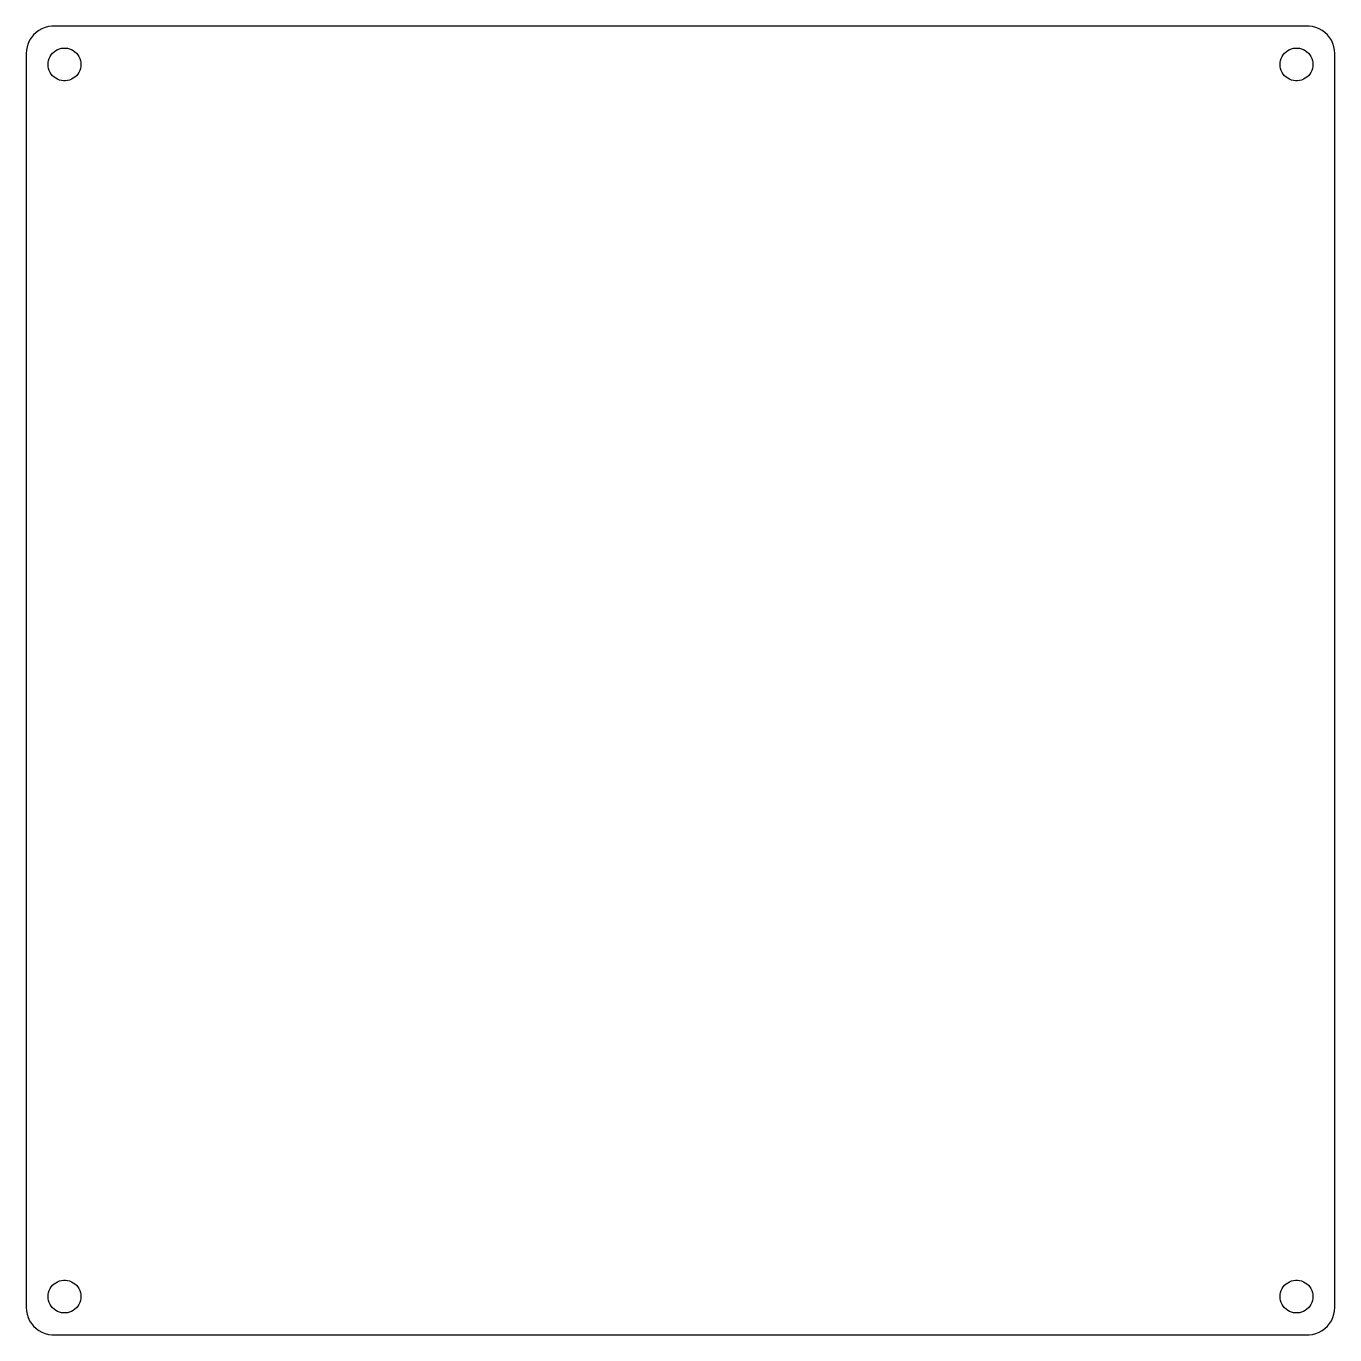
# Model space of a CAD drawing. Header units: metres. Extents: x -120 to 120, y -119 to 119.
import ezdxf

# ---------------------------------------------------------------- set-up
doc = ezdxf.new("R2010")
doc.units = ezdxf.units.M

msp = doc.modelspace()

# ---------------------------------------------------------------- linework, layer by layer
for p, q in [((-118.545, 117.439), (-118.882, 116.909)), ((-118.145, 117.923), (-118.545, 117.439)), ((-117.687, 118.353), (-118.145, 117.923)), ((-117.179, 118.722), (-117.687, 118.353)), ((-116.629, 119.024), (-117.179, 118.722)), ((-116.045, 119.255), (-116.629, 119.024)), ((-115.437, 119.411), (-116.045, 119.255)), ((-114.814, 119.49), (-115.437, 119.411)), ((114.814, 119.49), (-114.814, 119.49)), ((115.437, 119.411), (114.814, 119.49)), ((116.045, 119.255), (115.437, 119.411)), ((116.629, 119.024), (116.045, 119.255)), ((117.179, 118.722), (116.629, 119.024)), ((117.687, 118.353), (117.179, 118.722)), ((118.145, 117.923), (117.687, 118.353)), ((118.545, 117.439), (118.145, 117.923)), ((118.882, 116.909), (118.545, 117.439)), ((-119.461, 115.127), (-119.5, 114.5)), ((-119.343, 115.743), (-119.461, 115.127)), ((-119.149, 116.341), (-119.343, 115.743)), ((-118.882, 116.909), (-119.149, 116.341)), ((-114.687, 114.554), (-114.412, 114.812)), ((-114.412, 114.812), (-114.107, 115.033)), ((-114.107, 115.033), (-113.777, 115.214)), ((-113.777, 115.214), (-113.427, 115.353)), ((-113.427, 115.353), (-113.062, 115.447)), ((-113.062, 115.447), (-112.688, 115.494)), ((-112.688, 115.494), (-112.312, 115.494)), ((-112.312, 115.494), (-111.938, 115.447)), ((-111.938, 115.447), (-111.573, 115.353)), ((-111.573, 115.353), (-111.223, 115.214)), ((-111.223, 115.214), (-110.893, 115.033)), ((-110.893, 115.033), (-110.588, 114.812)), ((-110.588, 114.812), (-110.313, 114.554)), ((110.313, 114.554), (110.588, 114.812)), ((110.588, 114.812), (110.893, 115.033)), ((110.893, 115.033), (111.223, 115.214)), ((111.223, 115.214), (111.573, 115.353)), ((111.573, 115.353), (111.938, 115.447)), ((111.938, 115.447), (112.312, 115.494)), ((112.312, 115.494), (112.688, 115.494)), ((112.688, 115.494), (113.062, 115.447)), ((113.062, 115.447), (113.427, 115.353)), ((113.427, 115.353), (113.777, 115.214)), ((113.777, 115.214), (114.107, 115.033)), ((114.107, 115.033), (114.412, 114.812)), ((114.412, 114.812), (114.687, 114.554)), ((119.149, 116.341), (118.882, 116.909)), ((119.343, 115.743), (119.149, 116.341)), ((119.461, 115.127), (119.343, 115.743)), ((119.5, 114.5), (119.461, 115.127)), ((-119.5, 114.5), (-119.5, -114.5)), ((-115.5, 112.5), (-115.476, 112.876)), ((-115.476, 112.124), (-115.5, 112.5)), ((-115.476, 112.876), (-115.406, 113.246)), ((-115.406, 113.246), (-115.289, 113.604)), ((-115.289, 113.604), (-115.129, 113.945)), ((-115.129, 113.945), (-114.927, 114.263)), ((-114.927, 114.263), (-114.687, 114.554)), ((-110.313, 114.554), (-110.073, 114.263)), ((-110.073, 114.263), (-109.871, 113.945)), ((-109.871, 113.945), (-109.711, 113.604)), ((-109.711, 113.604), (-109.594, 113.246)), ((-109.594, 113.246), (-109.524, 112.876)), ((-109.524, 112.876), (-109.5, 112.5)), ((-109.5, 112.5), (-109.524, 112.124)), ((109.5, 112.5), (109.524, 112.876)), ((109.524, 112.124), (109.5, 112.5)), ((109.524, 112.876), (109.594, 113.246)), ((109.594, 113.246), (109.711, 113.604)), ((109.711, 113.604), (109.871, 113.945)), ((109.871, 113.945), (110.073, 114.263)), ((110.073, 114.263), (110.313, 114.554)), ((114.687, 114.554), (114.927, 114.263)), ((114.927, 114.263), (115.129, 113.945)), ((115.129, 113.945), (115.289, 113.604)), ((115.289, 113.604), (115.406, 113.246)), ((115.406, 113.246), (115.476, 112.876)), ((115.476, 112.876), (115.5, 112.5)), ((115.5, 112.5), (115.476, 112.124)), ((119.5, -114.5), (119.5, 114.5)), ((-115.406, 111.754), (-115.476, 112.124)), ((-115.289, 111.396), (-115.406, 111.754)), ((-115.129, 111.055), (-115.289, 111.396)), ((-114.927, 110.737), (-115.129, 111.055)), ((-114.687, 110.446), (-114.927, 110.737)), ((-114.412, 110.188), (-114.687, 110.446)), ((-114.107, 109.967), (-114.412, 110.188)), ((-113.777, 109.786), (-114.107, 109.967)), ((-110.893, 109.967), (-111.223, 109.786)), ((-110.588, 110.188), (-110.893, 109.967)), ((-110.313, 110.446), (-110.588, 110.188)), ((-110.073, 110.737), (-110.313, 110.446)), ((-109.871, 111.055), (-110.073, 110.737)), ((-109.711, 111.396), (-109.871, 111.055)), ((-109.594, 111.754), (-109.711, 111.396)), ((-109.524, 112.124), (-109.594, 111.754)), ((109.594, 111.754), (109.524, 112.124)), ((109.711, 111.396), (109.594, 111.754)), ((109.871, 111.055), (109.711, 111.396)), ((110.073, 110.737), (109.871, 111.055)), ((110.313, 110.446), (110.073, 110.737)), ((110.588, 110.188), (110.313, 110.446)), ((110.893, 109.967), (110.588, 110.188)), ((111.223, 109.786), (110.893, 109.967)), ((114.107, 109.967), (113.777, 109.786)), ((114.412, 110.188), (114.107, 109.967)), ((114.687, 110.446), (114.412, 110.188)), ((114.927, 110.737), (114.687, 110.446)), ((115.129, 111.055), (114.927, 110.737)), ((115.289, 111.396), (115.129, 111.055)), ((115.406, 111.754), (115.289, 111.396)), ((115.476, 112.124), (115.406, 111.754)), ((-113.427, 109.647), (-113.777, 109.786)), ((-113.062, 109.553), (-113.427, 109.647)), ((-112.688, 109.506), (-113.062, 109.553)), ((-112.312, 109.506), (-112.688, 109.506)), ((-111.938, 109.553), (-112.312, 109.506)), ((-111.573, 109.647), (-111.938, 109.553)), ((-111.223, 109.786), (-111.573, 109.647)), ((111.573, 109.647), (111.223, 109.786)), ((111.938, 109.553), (111.573, 109.647)), ((112.312, 109.506), (111.938, 109.553)), ((112.688, 109.506), (112.312, 109.506)), ((113.062, 109.553), (112.688, 109.506)), ((113.427, 109.647), (113.062, 109.553)), ((113.777, 109.786), (113.427, 109.647)), ((-114.107, -109.967), (-113.777, -109.786)), ((-113.777, -109.786), (-113.427, -109.647)), ((-113.427, -109.647), (-113.062, -109.553)), ((-113.062, -109.553), (-112.688, -109.506)), ((-112.688, -109.506), (-112.312, -109.506)), ((-112.312, -109.506), (-111.938, -109.553)), ((-111.938, -109.553), (-111.573, -109.647)), ((-111.573, -109.647), (-111.223, -109.786)), ((-111.223, -109.786), (-110.893, -109.967)), ((110.893, -109.967), (111.223, -109.786)), ((111.223, -109.786), (111.573, -109.647)), ((111.573, -109.647), (111.938, -109.553)), ((111.938, -109.553), (112.312, -109.506)), ((112.312, -109.506), (112.688, -109.506)), ((112.688, -109.506), (113.062, -109.553)), ((113.062, -109.553), (113.427, -109.647)), ((113.427, -109.647), (113.777, -109.786)), ((113.777, -109.786), (114.107, -109.967)), ((-115.5, -112.5), (-115.476, -112.124)), ((-115.476, -112.124), (-115.406, -111.754)), ((-115.406, -111.754), (-115.289, -111.396)), ((-115.289, -111.396), (-115.129, -111.055)), ((-115.129, -111.055), (-114.927, -110.737)), ((-114.927, -110.737), (-114.687, -110.446)), ((-114.687, -110.446), (-114.412, -110.188)), ((-114.412, -110.188), (-114.107, -109.967)), ((-110.893, -109.967), (-110.588, -110.188)), ((-110.588, -110.188), (-110.313, -110.446)), ((-110.313, -110.446), (-110.073, -110.737)), ((-110.073, -110.737), (-109.871, -111.055)), ((-109.871, -111.055), (-109.711, -111.396)), ((-109.711, -111.396), (-109.594, -111.754)), ((-109.594, -111.754), (-109.524, -112.124)), ((-109.524, -112.124), (-109.5, -112.5)), ((109.5, -112.5), (109.524, -112.124)), ((109.524, -112.124), (109.594, -111.754)), ((109.594, -111.754), (109.711, -111.396)), ((109.711, -111.396), (109.871, -111.055)), ((109.871, -111.055), (110.073, -110.737)), ((110.073, -110.737), (110.313, -110.446)), ((110.313, -110.446), (110.588, -110.188)), ((110.588, -110.188), (110.893, -109.967)), ((114.107, -109.967), (114.412, -110.188)), ((114.412, -110.188), (114.687, -110.446)), ((114.687, -110.446), (114.927, -110.737)), ((114.927, -110.737), (115.129, -111.055)), ((115.129, -111.055), (115.289, -111.396)), ((115.289, -111.396), (115.406, -111.754)), ((115.406, -111.754), (115.476, -112.124)), ((115.476, -112.124), (115.5, -112.5)), ((-119.5, -114.5), (-119.461, -115.127)), ((-115.476, -112.876), (-115.5, -112.5)), ((-115.406, -113.246), (-115.476, -112.876)), ((-115.289, -113.604), (-115.406, -113.246)), ((-115.129, -113.945), (-115.289, -113.604)), ((-114.927, -114.263), (-115.129, -113.945)), ((-114.687, -114.554), (-114.927, -114.263)), ((-114.412, -114.812), (-114.687, -114.554)), ((-110.313, -114.554), (-110.588, -114.812)), ((-110.073, -114.263), (-110.313, -114.554)), ((-109.871, -113.945), (-110.073, -114.263)), ((-109.711, -113.604), (-109.871, -113.945)), ((-109.594, -113.246), (-109.711, -113.604)), ((-109.524, -112.876), (-109.594, -113.246)), ((-109.5, -112.5), (-109.524, -112.876)), ((109.524, -112.876), (109.5, -112.5)), ((109.594, -113.246), (109.524, -112.876)), ((109.711, -113.604), (109.594, -113.246)), ((109.871, -113.945), (109.711, -113.604)), ((110.073, -114.263), (109.871, -113.945)), ((110.313, -114.554), (110.073, -114.263)), ((110.588, -114.812), (110.313, -114.554)), ((114.687, -114.554), (114.412, -114.812)), ((114.927, -114.263), (114.687, -114.554)), ((115.129, -113.945), (114.927, -114.263)), ((115.289, -113.604), (115.129, -113.945)), ((115.406, -113.246), (115.289, -113.604)), ((115.476, -112.876), (115.406, -113.246)), ((115.5, -112.5), (115.476, -112.876)), ((119.461, -115.127), (119.5, -114.5)), ((-119.461, -115.127), (-119.343, -115.743)), ((-119.343, -115.743), (-119.149, -116.341)), ((-119.149, -116.341), (-118.882, -116.909)), ((-118.882, -116.909), (-118.545, -117.439)), ((-114.107, -115.033), (-114.412, -114.812)), ((-113.777, -115.214), (-114.107, -115.033)), ((-113.427, -115.353), (-113.777, -115.214)), ((-113.062, -115.447), (-113.427, -115.353)), ((-112.688, -115.494), (-113.062, -115.447)), ((-112.312, -115.494), (-112.688, -115.494)), ((-111.938, -115.447), (-112.312, -115.494)), ((-111.573, -115.353), (-111.938, -115.447)), ((-111.223, -115.214), (-111.573, -115.353)), ((-110.893, -115.033), (-111.223, -115.214)), ((-110.588, -114.812), (-110.893, -115.033)), ((110.893, -115.033), (110.588, -114.812)), ((111.223, -115.214), (110.893, -115.033)), ((111.573, -115.353), (111.223, -115.214)), ((111.938, -115.447), (111.573, -115.353)), ((112.312, -115.494), (111.938, -115.447)), ((112.688, -115.494), (112.312, -115.494)), ((113.062, -115.447), (112.688, -115.494)), ((113.427, -115.353), (113.062, -115.447)), ((113.777, -115.214), (113.427, -115.353)), ((114.107, -115.033), (113.777, -115.214)), ((114.412, -114.812), (114.107, -115.033)), ((118.545, -117.439), (118.882, -116.909)), ((118.882, -116.909), (119.149, -116.341)), ((119.149, -116.341), (119.343, -115.743)), ((119.343, -115.743), (119.461, -115.127)), ((-118.545, -117.439), (-118.145, -117.923)), ((-118.145, -117.923), (-117.687, -118.353)), ((-117.687, -118.353), (-117.179, -118.722)), ((-117.179, -118.722), (-116.629, -119.024)), ((-116.629, -119.024), (-116.045, -119.255)), ((-116.045, -119.255), (-115.437, -119.411)), ((-115.437, -119.411), (-114.814, -119.49)), ((-114.814, -119.49), (114.814, -119.49)), ((114.814, -119.49), (115.437, -119.411)), ((115.437, -119.411), (116.045, -119.255)), ((116.045, -119.255), (116.629, -119.024)), ((116.629, -119.024), (117.179, -118.722)), ((117.179, -118.722), (117.687, -118.353)), ((117.687, -118.353), (118.145, -117.923)), ((118.145, -117.923), (118.545, -117.439))]:
    msp.add_line(p, q)

doc.saveas('drawing.dxf')
